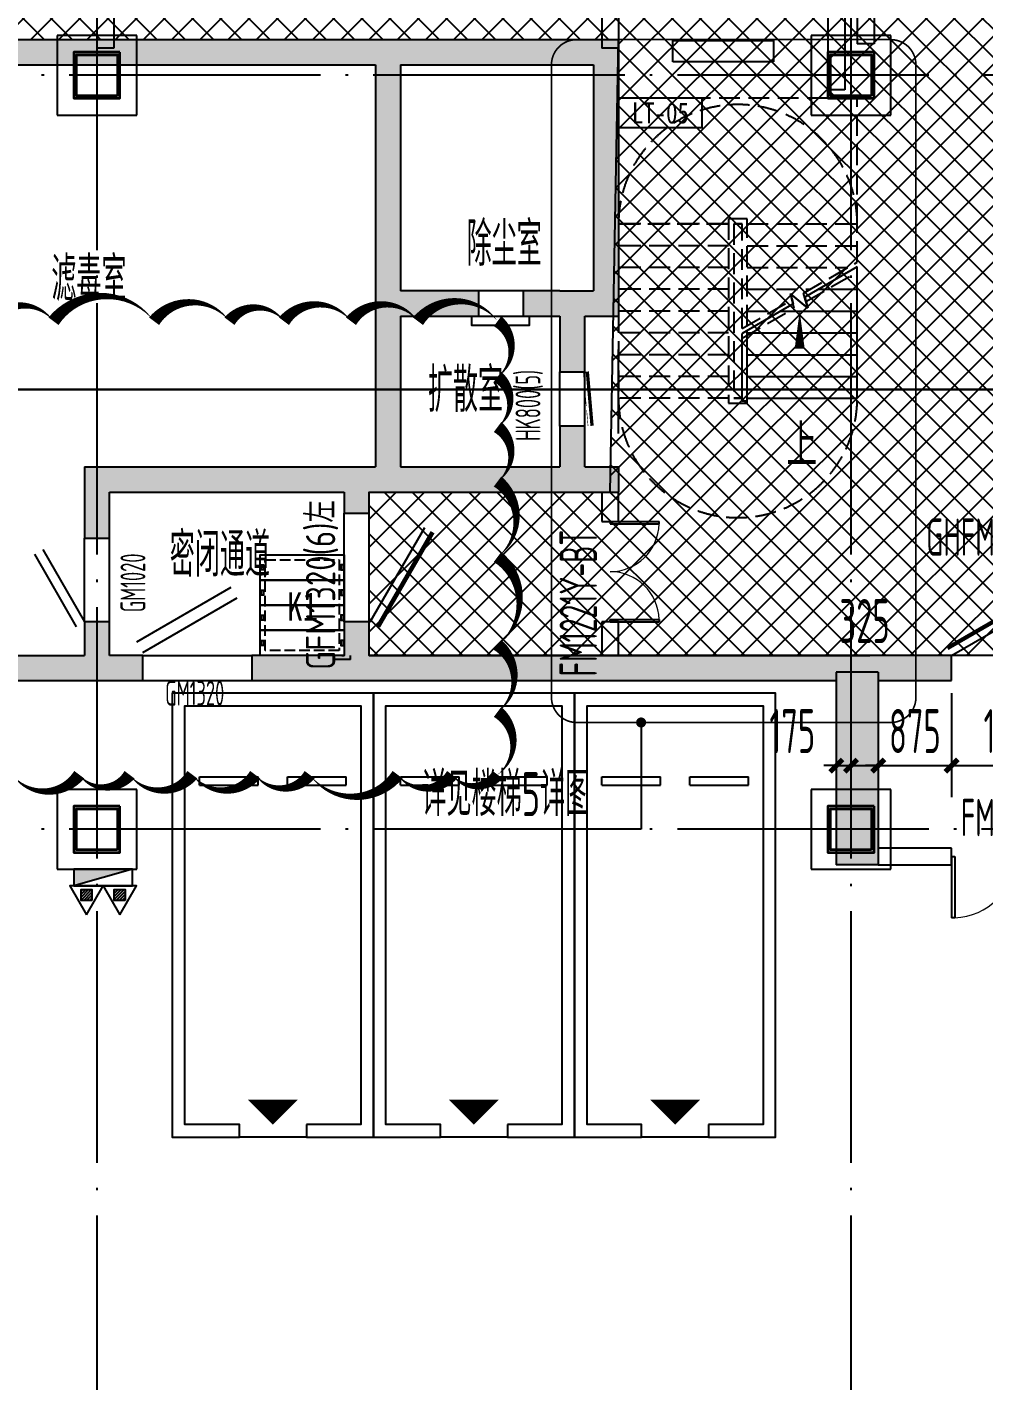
# Model space of a CAD drawing. Extents: x -473190 to 2138458, y -81875 to 2633646.
# Drawn here: x 43319 to 54739, y 88977 to 105136 of the extents above; entities that cross this region are included whole.
import ezdxf
from ezdxf.enums import TextEntityAlignment as Align

# ---------------------------------------------------------------- set-up
doc = ezdxf.new("R2010")
doc.units = 0
doc.header["$LTSCALE"] = 1000
for name, pattern in [('__DASH', [0.35, 0.25, -0.1]), ('DASH', [0.35, 0.25, -0.1]), ('DOTE', [2.42, 2, -0.2, 0.02, -0.2])]:
    doc.linetypes.add(name, pattern=pattern)
for name, color, linetype in [('00-停车位', 67, 'Continuous'), ('A-COLUMN', 2, 'Continuous'), ('A-DIM_SYMB', 3, 'Continuous'), ('A-EVTR', 3, 'Continuous'), ('A-PUB_HATCH', 8, 'Continuous'), ('A-PUB_TEXT', 7, 'Continuous'), ('A-STAIR', 3, 'Continuous'), ('A-WALL', 2, 'Continuous'), ('DIM_LEAD', 3, 'Continuous'), ('DOOR_FIRE', 4, 'Continuous'), ('DOOR_FIRE_TEXT', 7, 'Continuous'), ('DOTE', 1, 'DOTE'), ('PUB_DIM', 3, 'Continuous'), ('PUB_HATCH', 8, 'Continuous'), ('PUB_TEXT', 7, 'Continuous'), ('RF-JSK', 9, 'Continuous'), ('RF-M', 4, 'Continuous'), ('RF-MBH', 11, 'Continuous'), ('RF-QT', 30, 'Continuous'), ('S-柱', 51, 'Continuous'), ('S-柱-填充', 8, 'Continuous'), ('SRC-03F$0$A-SYMB-NUMB-T', 4, 'Continuous'), ('SRC-03F$0$A-WALL', 7, 'Continuous'), ('STAIR', 2, 'Continuous'), ('W-EQUIP_消火栓', 7, 'Continuous'), ('W-EQUIP_灭火器', 7, 'Continuous'), ('WINDOW', 4, 'Continuous'), ('索引线', 252, 'Continuous'), ('雨棚投影', 147, 'Continuous')]:
    doc.layers.add(name, color=color, linetype=linetype)
doc.layers.add('DIM_MODI', color=6, linetype='Continuous', plot=False)
doc.layers.add('RF-WZ', color=110, linetype='Continuous', lineweight=0)
doc.styles.add('8B2_01', font='simhei.ttf', dxfattribs={"width": 0.8})
doc.styles.add('8B2_02', font='tssdeng.shx', dxfattribs={"width": 0.6, "bigfont": 'TSSDCHN.shx'})
doc.styles.add('_TCH_DIM', font='SIMPLEX', dxfattribs={"bigfont": 'GBCBIG'})
doc.styles.add('_TCH_DIM_T3', font='tssdeng.shx', dxfattribs={"width": 0.564706, "bigfont": '@@@tssdchn.shx'})
doc.styles.add('_TCH_WINDOW', font='tssdeng.shx', dxfattribs={"width": 0.8, "height": 3.5, "bigfont": 'tssdchn.shx'})
doc.styles.add('SRC-03F$0$ECADI-TXT', font='simplex.shx', dxfattribs={"bigfont": 'hztxt.shx'})
doc.styles.add('TYDG_01', font='', dxfattribs={"width": 0.8})
doc.styles.get('TYDG_01').set_extended_font_data('SimSun')
doc.dimstyles.new('_TCH_ARCH&&150', dxfattribs={"dimtxt": 525, "dimasz": 150, "dimexe": 375, "dimexo": 450, "dimgap": 150, "dimtad": 1, "dimdec": 0, "dimzin": 0, "dimdsep": 46, "dimtxsty": '_TCH_DIM_T3', "dimblk": 'ARCHTICK', "dimcen": 0.09, "dimclrt": 7, "dimazin": 2, "dimtfac": 1, "dimtdec": 0, "dimtix": 1, "dimtmove": 2, "dimatfit": 3, "dimfxl": 0, "dimtolj": 1, "dimtzin": 0, "dimarcsym": 0})

# ---------------------------------------------------------------- blocks, each defined once
blk = doc.blocks.new('车位2400x5300')
at = {"layer": '00-停车位', "color": 251}
for p, q in [((-875, -1000), (-175, -1000)), ((-875, -1100), (-875, -1000)), ((-875, -1100), (-175, -1100)), ((-175, -1100), (-175, -1000)), ((175, -1000), (875, -1000)), ((175, -1100), (175, -1000)), ((175, -1100), (875, -1100)), ((875, -1100), (875, -1000)), ((400, -5300), (-400, -5300))]:
    blk.add_line(p, q, dxfattribs=at)
blk.add_lwpolyline([(400, -5150), (400, -5300), (1200, -5300), (1200, 0), (-1200, 0), (-1200, -5300), (-400, -5300), (-400, -5150), (-1050, -5150), (-1050, -150), (1050, -150), (1050, -5150), (400, -5150)], dxfattribs=at)
blk.add_lwpolyline([(0, -5150, 0, 600, 0), (0, -4850, 600, 600, 0)], format="xyseb", dxfattribs=at)
blk = doc.blocks.new('A$C7EFF042E')
at = {"layer": 'A-COLUMN', "color": 6}
for p, q in [((9725, -44775), (8775, -44775)), ((8775, -44775), (8775, -45725)), ((9725, -45725), (9725, -44775)), ((18725, -44775), (17775, -44775)), ((17775, -44775), (17775, -45725)), ((18725, -45725), (18725, -44775)), ((8775, -45725), (9725, -45725)), ((17775, -45725), (18725, -45725)), ((9725, -53775), (8775, -53775)), ((8775, -53775), (8775, -54725)), ((9725, -54725), (9725, -53775)), ((18725, -53775), (17775, -53775)), ((17775, -53775), (17775, -54725)), ((18725, -54725), (18725, -53775)), ((8775, -54725), (9725, -54725)), ((17775, -54725), (18725, -54725))]:
    blk.add_line(p, q, dxfattribs=at)
at = {"layer": 'S-柱', "color": 6, "lineweight": 35}
for points in [[(9525, -44975), (8975, -44975), (8975, -45525), (9525, -45525)], [(9525, -44975), (8975, -44975), (8975, -45525), (9525, -45525)], [(18525, -44975), (17975, -44975), (17975, -45525), (18525, -45525)], [(18525, -44975), (17975, -44975), (17975, -45525), (18525, -45525)], [(9525, -53975), (8975, -53975), (8975, -54525), (9525, -54525)], [(9525, -53975), (8975, -53975), (8975, -54525), (9525, -54525)], [(18525, -53975), (17975, -53975), (17975, -54525), (18525, -54525)], [(18525, -53975), (17975, -53975), (17975, -54525), (18525, -54525)]]:
    blk.add_lwpolyline(points, close=True, dxfattribs=at)
at = {"layer": 'S-柱-填充', "color": 6, "lineweight": 35}
for points in [[(9495, -45495), (9005, -45495), (9005, -45005), (9495, -45005)], [(18495, -45495), (18005, -45495), (18005, -45005), (18495, -45005)], [(9495, -54495), (9005, -54495), (9005, -54005), (9495, -54005)], [(18495, -54495), (18005, -54495), (18005, -54005), (18495, -54005)]]:
    blk.add_lwpolyline(points, close=True, dxfattribs=at)
blk = doc.blocks.new('A$C4F5A101F')
at = {"layer": 'DOTE', "color": 16, "linetype": 'DOTE', "ltscale": 1.5}
for p, q in [((-158489.7, 16373.7), (-158489.7, -213765.2)), ((-149489.7, 16373.7), (-149489.7, -213765.2)), ((-39660.8, -53507.4), (-180399, -53507.4)), ((-39660.8, -62507.4), (-168489.7, -62507.4))]:
    blk.add_line(p, q, dxfattribs=at)
blk = doc.blocks.new('SRC-03F$0$ECADI-TAG-CODE')
at = {"layer": 'SRC-03F$0$A-SYMB-NUMB-T', "color": 1}
blk.add_lwpolyline([(3.41, 8.1), (13.41, 8.1), (13.41, 4.6), (3.41, 4.6)], close=True, dxfattribs=at)
at = {"layer": 'SRC-03F$0$A-SYMB-NUMB-T', "style": 'SRC-03F$0$ECADI-TXT', "width": 0.7}
blk.add_attdef('CODE', text='', height=2.5, dxfattribs=at).set_placement((8.41, 6.35), align=Align.MIDDLE_CENTER)
blk = doc.blocks.new('$TwtSys$00000434')
for p, q in [((-0.5, 0.5), (-0.5, -0.5)), ((-0.5, -0.5), (0.5, 0.5)), ((0.5, 0.5), (-0.5, 0.5)), ((0.5, -0.5), (0.5, 0.5)), ((-0.5, -0.5), (0.5, -0.5))]:
    blk.add_line(p, q)
blk.add_solid([(0.5, -0.5), (0.5, 0.5), (-0.5, -0.5)])
blk = doc.blocks.new('$TwtSys$00000546')
h = blk.add_hatch()
h.set_pattern_fill('ANSI31', color=256, scale=200, style=0)
h.set_pattern_definition([(45, (-38543.802, -6670.83), (-17.67767, 17.67767), [])])
h.paths.add_polyline_path([(-65, 174), (65, 174), (65, 44), (-65, 44)])
for points in [[(0, 344), (-198, 0), (198, 0)], [(-65, 174), (65, 174), (65, 44), (-65, 44)]]:
    blk.add_lwpolyline(points, close=True)
blk = doc.blocks.new('RFJSK1')
at = {"layer": 'RF-JSK'}
for p, q in [((220418, 104411), (220418, 104351)), ((221398, 104411), (221398, 104351)), ((220418, 104111), (220418, 104051)), ((221398, 104111), (221398, 104051)), ((220418, 103811), (220418, 103751)), ((221398, 103811), (221398, 103751)), ((220418, 103511), (220418, 103451)), ((221398, 103511), (221398, 103451))]:
    blk.add_line(p, q, dxfattribs=at)
for points in [[(220408, 104531), (221408, 104531), (221408, 103331), (220408, 103331), (220408, 104531)], [(220408, 104411), (220408, 104531), (221408, 104531), (221408, 104411)], [(220408, 104411), (220448, 104411), (220448, 104351), (220408, 104351)], [(221408, 104411), (221368, 104411), (221368, 104351), (221408, 104351)], [(221408, 104351), (221408, 104231), (220408, 104231), (220408, 104351)], [(220408, 104111), (220408, 104231), (221408, 104231), (221408, 104111)], [(220408, 104111), (220448, 104111), (220448, 104051), (220408, 104051)], [(221408, 104111), (221368, 104111), (221368, 104051), (221408, 104051)], [(221408, 104051), (221408, 103931), (220408, 103931), (220408, 104051)], [(220408, 103811), (220408, 103931), (221408, 103931), (221408, 103811)], [(220408, 103811), (220448, 103811), (220448, 103751), (220408, 103751)], [(221408, 103751), (221408, 103631), (220408, 103631), (220408, 103751)], [(221408, 103811), (221368, 103811), (221368, 103751), (221408, 103751)], [(220408, 103511), (220408, 103631), (221408, 103631), (221408, 103511)], [(220408, 103511), (220448, 103511), (220448, 103451), (220408, 103451)], [(221408, 103451), (221408, 103331), (220408, 103331), (220408, 103451)], [(221408, 103511), (221368, 103511), (221368, 103451), (221408, 103451)]]:
    blk.add_lwpolyline(points, dxfattribs=at)
at = {"layer": 'RF-JSK', "linetype": '__DASH', "ltscale": 0.5}
blk.add_lwpolyline([(220468, 104471), (221348, 104471), (221348, 103391), (220468, 103391)], close=True, dxfattribs=at)
at = {"layer": 'RF-JSK', "color": 110, "style": 'TYDG_01', "width": 0.8}
blk.add_text('K1', height=339.9, dxfattribs=at).set_placement((220727, 103744))
blk = doc.blocks.new('$DorLib2D$00000249')
at = {"color": 0}
for points, const_width in [([(-0.504, 0.274), (0.492, 0.361)], 0.06), ([(-0.156, 0.23), (0.13, 0.255)], 0.01), ([(0.207, 0.262), (0.496, 0.287)], 0.01), ([(-0.5, 0.2), (-0.254, 0.221)], 0.01)]:
    blk.add_lwpolyline(points, dxfattribs=dict(at, const_width=const_width))
blk = doc.blocks.new('$DorLib2D$00000002')
for p, q in [((-0.5, 0), (-0.5, 0.4875)), ((-0.475, 0.4875), (-0.5, 0.4875)), ((-0.475, 0), (-0.475, 0.4875)), ((0.475, 0), (0.475, 0.4875)), ((0.475, 0.4875), (0.5, 0.4875)), ((0.5, 0), (0.5, 0.4875)), ((-0.5, 0), (-0.475, 0)), ((0.5, 0), (0.475, 0))]:
    blk.add_line(p, q)
at = {"lineweight": 13}
for centre, start, end in [((-0.4875, 0), 0, 88.53072), ((0.4875, 0), 91.46928, 180)]:
    blk.add_arc(centre, 0.4875, start, end, dxfattribs=at)
blk = doc.blocks.new('$DorLib2D$00000193')
at = {"color": 0}
blk.add_line((-0.5, 0.1), (0.366, 0.6), dxfattribs=at)
at = {"color": 0, "const_width": 0.0333}
blk.add_lwpolyline([(-0.533, 0.158), (0.333, 0.658)], dxfattribs=at)
blk = doc.blocks.new('$DorLib2D$00000180')
at = {"color": 0}
for p, q in [((-0.557, 0.242), (0.309, 0.742)), ((-0.5, 0.143), (0.366, 0.643))]:
    blk.add_line(p, q, dxfattribs=at)
blk = doc.blocks.new('$DorLib2D$00000192')
at = {"color": 0}
blk.add_line((-0.5, 0.125), (0.366, 0.625), dxfattribs=at)
at = {"color": 0, "const_width": 0.0417}
blk.add_lwpolyline([(-0.542, 0.197), (0.324, 0.697)], dxfattribs=at)
blk = doc.blocks.new('rfk')
at = {"layer": 'A-PUB_HATCH'}
for points in [[(451748.2, -713535.2), (451898.2, -713635.2), (459073.2, -713635.2), (459239.8, -713535.2), (459273.2, -713335.2), (451748.2, -713335.2)], [(459239.8, -713535.2), (459373.2, -713635.2), (461673.2, -713635.2), (461973.2, -713335.2), (459273.2, -713335.2)], [(461973.2, -713335.2), (461673.2, -713635.2), (461673.2, -716335.2), (461973.2, -716635.2)], [(459239.8, -713535.2), (459073.2, -713635.2), (459073.2, -716435.2), (459273.2, -716468.6), (459373.2, -716335.2), (459373.2, -713635.2)], [(459273.2, -716468.6), (459073.2, -716435.2), (459073.2, -718435.2), (459239.8, -718535.2), (459373.2, -718435.2), (459373.2, -716635.2)], [(459373.2, -716635.2), (460307.3, -716635.2), (460307.3, -716335.2), (459373.2, -716335.2), (459273.2, -716468.6)], [(461273.2, -716335.2), (460837.3, -716335.2), (460837.3, -716635.2), (461273.2, -716635.2), (461373.2, -716535.2)], [(461373.2, -716535.2), (461573.2, -716635.2), (461973.2, -716635.2), (461673.2, -716335.2), (461273.2, -716335.2)], [(455598.2, -718435.2), (455898.2, -718735.2), (458698.2, -718735.2), (458848.2, -718635.2), (458848.2, -718435.2)], [(458848.2, -718635.2), (458998.2, -718735.2), (459273.2, -718735.2), (459239.8, -718535.2), (459073.2, -718435.2), (458848.2, -718435.2)], [(459239.8, -718535.2), (459273.2, -718735.2), (461273.2, -718735.2), (461373.2, -718535.2), (461273.2, -718435.2), (459373.2, -718435.2)], [(461373.2, -718535.2), (461273.2, -718735.2), (461973.2, -718735.2), (461973.2, -718435.2), (461573.2, -718435.2)], [(451898.2, -720685.2), (451598.2, -720985.2), (455748.2, -720985.2), (455748.2, -720785.2), (455598.2, -720685.2)], [(455748.2, -720985.2), (456298.2, -720985.2), (456298.2, -720685.2), (455898.2, -720685.2), (455748.2, -720785.2)], [(458673.2, -720685.2), (457598.2, -720685.2), (457598.2, -720985.2), (458673.2, -720985.2)], [(458673.2, -720685.2), (458673.2, -720985.2), (458848.2, -720985.2), (458848.2, -720785.2), (458698.2, -720685.2)], [(458848.2, -720785.2), (458848.2, -720985.2), (461873.2, -720985.2), (461873.2, -720685.2), (458998.2, -720685.2)], [(461873.2, -720685.2), (461873.2, -720985.2), (464573.2, -720985.2), (464873.2, -720885.2), (464973.2, -720685.2)], [(465073.2, -720985.2), (465948.2, -720985.2), (465948.2, -720685.2), (464973.2, -720685.2), (464873.2, -720885.2)]]:
    blk.add_hatch(color=256, dxfattribs=at).paths.add_polyline_path(points)
at = {"layer": 'PUB_HATCH'}
for points in [[(461273.2, -716635.2), (461273.2, -717299.4), (461573.2, -717299.4), (461573.2, -716635.2), (461373.2, -716535.2)], [(461573.2, -718435.2), (461573.2, -717949.4), (461273.2, -717949.4), (461273.2, -718435.2), (461373.2, -718535.2)], [(455598.2, -718435.2), (455598.2, -719285.2), (455898.2, -719285.2), (455898.2, -718735.2)], [(458698.2, -718735.2), (458698.2, -718985.2), (458998.2, -718985.2), (458998.2, -718735.2), (458848.2, -718635.2)], [(455898.2, -720685.2), (455898.2, -720285.2), (455598.2, -720285.2), (455598.2, -720685.2), (455748.2, -720785.2)], [(458998.2, -720685.2), (458998.2, -720285.2), (458698.2, -720285.2), (458698.2, -720685.2), (458848.2, -720785.2)], [(464873.2, -720885.2), (464573.2, -720985.2), (464573.2, -723185.2), (465073.2, -723185.2), (465073.2, -720985.2)]]:
    blk.add_hatch(color=256, dxfattribs=at).paths.add_polyline_path(points)
at = {"layer": 'A-WALL'}
for p, q in [((461773.2, -718735.2), (461773.2, -719085.2)), ((461973.2, -719085.2), (461973.2, -718735.2)), ((461773.2, -719085.2), (461973.2, -719085.2)), ((461973.2, -720285.2), (461773.2, -720285.2)), ((461773.2, -720285.2), (461773.2, -720685.2)), ((461973.2, -720685.2), (461973.2, -720285.2)), ((458573.2, -720735.2), (458573.2, -720685.2)), ((458773.2, -720735.2), (458573.2, -720735.2)), ((458773.2, -720735.2), (458773.2, -720685.2)), ((465948.2, -722985.2), (465073.2, -722985.2)), ((465948.2, -723185.2), (465948.2, -722985.2)), ((465073.2, -723185.2), (465948.2, -723185.2))]:
    blk.add_line(p, q, dxfattribs=at)
at = {"layer": 'RF-M'}
for p, q in [((461273.2, -717949.4, 650), (461273.2, -717299.4, 650)), ((461573.2, -717949.4, 650), (461573.2, -717299.4, 650)), ((458698.2, -720285.2), (458698.2, -718985.2)), ((458998.2, -720285.2), (458998.2, -718985.2)), ((455598.2, -720285.2), (455598.2, -719285.2)), ((455898.2, -720285.2), (455898.2, -719285.2)), ((456298.2, -720685.2), (457598.2, -720685.2)), ((456298.2, -720985.2), (457598.2, -720985.2))]:
    blk.add_line(p, q, dxfattribs=at)
blk.add_lwpolyline([(461973.2, -718035.2), (461973.2, -717035.2)], dxfattribs=at)
at = {"layer": 'RF-QT'}
for p, q in [((451748.2, -713335.2), (459273.2, -713335.2)), ((459273.2, -713335.2), (461973.2, -713335.2)), ((461973.2, -713335.2), (461973.2, -716635.2)), ((451898.2, -713635.2), (459073.2, -713635.2)), ((459073.2, -713635.2), (459073.2, -716435.2)), ((459373.2, -713635.2), (461673.2, -713635.2)), ((459373.2, -713635.2), (459373.2, -716335.2)), ((461673.2, -713635.2), (461673.2, -716335.2)), ((459073.2, -716435.2), (459073.2, -718435.2)), ((460307.3, -716335.2), (459373.2, -716335.2)), ((460307.3, -716635.2), (460307.3, -716335.2)), ((461273.2, -716335.2), (460837.3, -716335.2)), ((460837.3, -716335.2), (460837.3, -716635.2)), ((461273.2, -716335.2), (461673.2, -716335.2)), ((459373.2, -716635.2), (460307.3, -716635.2)), ((459373.2, -716635.2), (459373.2, -718435.2)), ((460837.3, -716635.2), (461273.2, -716635.2)), ((461273.2, -716635.2), (461273.2, -717299.4)), ((461573.2, -717299.4), (461573.2, -716635.2)), ((461573.2, -716635.2), (461973.2, -716635.2)), ((461273.2, -717299.4), (461573.2, -717299.4)), ((461573.2, -717949.4), (461273.2, -717949.4)), ((461273.2, -717949.4), (461273.2, -718435.2)), ((461573.2, -718435.2), (461573.2, -717949.4)), ((455598.2, -718435.2), (455598.2, -719285.2)), ((455598.2, -718435.2), (458848.2, -718435.2)), ((458848.2, -718435.2), (459073.2, -718435.2)), ((459373.2, -718435.2), (461273.2, -718435.2)), ((461573.2, -718435.2), (461973.2, -718435.2)), ((461973.2, -718435.2), (461973.2, -718735.2)), ((455898.2, -719285.2), (455898.2, -718735.2)), ((455898.2, -718735.2), (458698.2, -718735.2)), ((458698.2, -718735.2), (458698.2, -718985.2)), ((458998.2, -718985.2), (458998.2, -718735.2)), ((458998.2, -718735.2), (459273.2, -718735.2)), ((459273.2, -718735.2), (461273.2, -718735.2)), ((461273.2, -718735.2), (461973.2, -718735.2)), ((458698.2, -718985.2), (458998.2, -718985.2)), ((455598.2, -719285.2), (455898.2, -719285.2)), ((455898.2, -720285.2), (455598.2, -720285.2)), ((455598.2, -720285.2), (455598.2, -720685.2)), ((455898.2, -720685.2), (455898.2, -720285.2)), ((458998.2, -720285.2), (458698.2, -720285.2)), ((458698.2, -720285.2), (458698.2, -720685.2)), ((458998.2, -720685.2), (458998.2, -720285.2)), ((451898.2, -720685.2), (455598.2, -720685.2)), ((456298.2, -720685.2), (455898.2, -720685.2)), ((456298.2, -720985.2), (456298.2, -720685.2)), ((458673.2, -720685.2), (457598.2, -720685.2)), ((457598.2, -720685.2), (457598.2, -720985.2)), ((458673.2, -720685.2), (458698.2, -720685.2)), ((458998.2, -720685.2), (461873.2, -720685.2)), ((461873.2, -720685.2), (464973.2, -720685.2)), ((465948.2, -720685.2), (464973.2, -720685.2)), ((465948.2, -720985.2), (465948.2, -720685.2)), ((451598.2, -720985.2), (455748.2, -720985.2)), ((455748.2, -720985.2), (456298.2, -720985.2)), ((457598.2, -720985.2), (458673.2, -720985.2)), ((458673.2, -720985.2), (458848.2, -720985.2)), ((458848.2, -720985.2), (461873.2, -720985.2)), ((461873.2, -720985.2), (464573.2, -720985.2)), ((464573.2, -720985.2), (464573.2, -723185.2)), ((465073.2, -720985.2), (465948.2, -720985.2)), ((465073.2, -720985.2), (465073.2, -723185.2)), ((465073.2, -723185.2), (464573.2, -723185.2))]:
    blk.add_line(p, q, dxfattribs=at)
at = {"layer": 'WINDOW', "color": 0}
for p, q in [((460837.3, -716335.2), (460307.3, -716335.2)), ((460307.3, -716635.2), (460837.3, -716635.2))]:
    blk.add_line(p, q, dxfattribs=at)
at = {"layer": 'WINDOW'}
blk.add_lwpolyline([(460222.7, -716635.2), (460908.3, -716635.2), (460908.3, -716745.6), (460222.7, -716745.6)], close=True, dxfattribs=at)
at = {"layer": 'DOOR_FIRE'}
ref = blk.add_blockref('$DorLib2D$00000002', (461873.2, -719685.2), dxfattribs=dict(at, xscale=-1200, yscale=-1200, zscale=200, rotation=90))
ref.add_attrib('A', 'FM1221Y-BT', (461716.4, -720935.4), dxfattribs={"layer": 'DOOR_FIRE_TEXT', "height": 446.25, "rotation": 90, "style": '_TCH_WINDOW', "width": 0.564706})
ref = blk.add_blockref('$DorLib2D$00000002', (466698.2, -723085.2), dxfattribs=dict(at, xscale=-1500, yscale=-1500, zscale=200))
ref.add_attrib('A', 'FM1521J', (466058.5, -722842.8), dxfattribs={"layer": 'DOOR_FIRE_TEXT', "height": 446.25, "style": '_TCH_WINDOW', "width": 0.564706})
at = {"layer": 'RF-JSK', "linetype": 'ByBlock'}
blk.add_blockref('RFJSK1', (237290, -824015.8), dxfattribs=at)
at = {"layer": 'RF-M'}
ref = blk.add_blockref('$DorLib2D$00000249', (461423.2, -717624.4), dxfattribs=dict(at, xscale=-650, yscale=-650, zscale=300, rotation=90))
ref.add_attrib('A', 'HK800(5)', (461042, -718125.2), dxfattribs={"layer": 'RF-MBH', "height": 297.5, "rotation": 90, "style": '_TCH_WINDOW', "width": 0.564706})
at = {"layer": 'RF-M', "lineweight": 15}
ref = blk.add_blockref('$DorLib2D$00000192', (458848.2, -719635.2), dxfattribs=dict(at, xscale=1300, yscale=-1300, zscale=300, rotation=90))
ref.add_attrib('A', 'GFM1320(6)左', (458593.3, -720857.3), dxfattribs={"layer": 'RF-MBH', "lineweight": 15, "height": 350, "rotation": 90, "style": '_TCH_WINDOW', "width": 0.8})
at = {"layer": 'RF-M', "linetype": '__DASH'}
ref = blk.add_blockref('$DorLib2D$00000193', (466698.2, -720835.2), dxfattribs=dict(at, xscale=1500, yscale=1500, zscale=300))
ref.add_attrib('A', 'GHFM1520(6)', (465646.6, -719495.7), dxfattribs={"layer": 'RF-MBH', "linetype": '__DASH', "height": 446.25, "style": '_TCH_WINDOW', "width": 0.564706})
at = {"layer": 'RF-M', "lineweight": 15}
ref = blk.add_blockref('$DorLib2D$00000180', (455748.2, -719785.2), dxfattribs=dict(at, xscale=1000, yscale=1000, zscale=300, rotation=90))
ref.add_attrib('A', 'GM1020', (456326.8, -720169.7), dxfattribs={"layer": 'RF-MBH', "lineweight": 15, "height": 297.5, "rotation": 90, "style": '_TCH_WINDOW', "width": 0.564706})
ref = blk.add_blockref('$DorLib2D$00000180', (456948.2, -720835.2), dxfattribs=dict(at, xscale=1300, yscale=1300, zscale=300))
ref.add_attrib('A', 'GM1320', (456563.7, -721284), dxfattribs={"layer": 'RF-MBH', "lineweight": 15, "height": 297.5, "style": '_TCH_WINDOW', "width": 0.564706})
at = {"layer": 'RF-WZ', "style": '8B2_02', "width": 0.6}
for s, p in [('除尘室', (460160.3, -716035.7)), ('滤毒室', (455203.8, -716453.4)), ('扩散室', (459698.7, -717778.9)), ('密闭通道', (456617.6, -719746.1))]:
    blk.add_text(s, height=525, dxfattribs=at).set_placement(p)
blk = doc.blocks.new('zzzzzzzzzzzzzzzz')
at = {"layer": 'A-COLUMN'}
for p, q in [((26716, -225035), (25766, -225035)), ((25766, -225035), (25766, -225985)), ((26716, -225985), (26716, -225035)), ((35716, -225035), (34766, -225035)), ((34766, -225035), (34766, -225985)), ((35716, -225985), (35716, -225035)), ((25766, -225985), (26716, -225985)), ((34766, -225985), (35716, -225985)), ((35716, -234035), (34766, -234035)), ((34766, -234035), (34766, -234985)), ((35716, -234985), (35716, -234035)), ((34766, -234985), (35716, -234985))]:
    blk.add_line(p, q, dxfattribs=at)
blk = doc.blocks.new('ADFASDF')
h = blk.add_hatch()
h.set_pattern_fill('ANSI37', color=8, scale=150)
h.set_pattern_definition([(45, (0, 0), (-168.3798, 168.3798), []), (135, (0, 0), (-168.3798, -168.3798), [])])
h.paths.add_polyline_path([(521397, 239186), (521397, 224886), (539697, 224886), (539697, 169261), (524947, 169261), (524947, 171211), (527822, 171211), (527922, 176611), (501318, 176611), (501125, 109884), (530547, 109887), (530547, 107449), (538188, 100503), (536147, 98236), (540086, 94690), (517812, 69953), (517812, 59790), (482108, 20136), (405247, 20136), (405247, 26086), (391997, 40436), (391997, 64736), (399997, 64738), (399997, 239186), (409022, 239186)])
blk.add_lwpolyline([(521397, 239186), (521397, 224886), (539697, 224886), (539697, 169261), (524947, 169261), (524947, 171211), (527822, 171211), (527922, 176611), (501318, 176611), (501125, 109884)])
blk = doc.blocks.new('_ArchTick')
at = {"color": 0, "linetype": 'ByBlock', "const_width": 0.4}
blk.add_lwpolyline([(-0.5, -0.5), (0.5, 0.5)], dxfattribs=at)
blk = doc.blocks.new('*D2906')
at = {"layer": 'Defpoints', "color": 0, "transparency": 16777216}
for p in [(52977, 97636), (53152, 97636), (53152, 96321)]:
    blk.add_point(p, dxfattribs=at)
at = {"layer": 'PUB_DIM', "color": 0, "lineweight": -2, "transparency": 16777216}
for p, q in [((52977, 97186), (52977, 95946)), ((53152, 97186), (53152, 95946)), ((52977, 96321), (52827, 96321)), ((52977, 96321), (53152, 96321)), ((53152, 96321), (53302, 96321))]:
    blk.add_line(p, q, dxfattribs=at)
at = {"layer": 'PUB_DIM', "color": 0, "lineweight": -2, "transparency": 16777216, "xscale": 150, "yscale": 150, "zscale": 150}
blk.add_blockref('_ArchTick', (52977, 96321), dxfattribs=at)
at = {"layer": 'PUB_DIM', "color": 0, "lineweight": -2, "transparency": 16777216, "xscale": 150, "yscale": 150, "zscale": 150, "rotation": 180}
blk.add_blockref('_ArchTick', (53152, 96321), dxfattribs=at)
at = {"layer": 'PUB_DIM', "color": 7, "transparency": 16777216, "insert": (52452, 96733), "char_height": 525, "attachment_point": 5, "style": '_TCH_DIM_T3'}
blk.add_mtext('\\A1;175', dxfattribs=at)
blk = doc.blocks.new('*D2907')
at = {"layer": 'Defpoints', "color": 0, "transparency": 16777216}
for p in [(53152, 97636), (53477, 97636), (53477, 96321)]:
    blk.add_point(p, dxfattribs=at)
at = {"layer": 'PUB_DIM', "color": 0, "lineweight": -2, "transparency": 16777216}
for p, q in [((53152, 97186), (53152, 95946)), ((53477, 97186), (53477, 95946)), ((53152, 96321), (53477, 96321))]:
    blk.add_line(p, q, dxfattribs=at)
at = {"layer": 'PUB_DIM', "color": 0, "lineweight": -2, "transparency": 16777216, "xscale": 150, "yscale": 150, "zscale": 150, "rotation": 180}
blk.add_blockref('_ArchTick', (53152, 96321), dxfattribs=at)
at = {"layer": 'PUB_DIM', "color": 0, "lineweight": -2, "transparency": 16777216, "xscale": 150, "yscale": 150, "zscale": 150}
blk.add_blockref('_ArchTick', (53477, 96321), dxfattribs=at)
at = {"layer": 'PUB_DIM', "color": 7, "transparency": 16777216, "insert": (53315, 98047), "char_height": 525, "attachment_point": 5, "style": '_TCH_DIM_T3'}
blk.add_mtext('\\A1;325', dxfattribs=at)
blk = doc.blocks.new('*D2908')
at = {"layer": 'Defpoints', "color": 0, "transparency": 16777216}
for p in [(53477, 97636), (54352, 97636), (54352, 96321)]:
    blk.add_point(p, dxfattribs=at)
at = {"layer": 'PUB_DIM', "color": 0, "lineweight": -2, "transparency": 16777216}
for p, q in [((53477, 97186), (53477, 95946)), ((54352, 97186), (54352, 95946)), ((53477, 96321), (53327, 96321)), ((53477, 96321), (54352, 96321)), ((54352, 96321), (54502, 96321))]:
    blk.add_line(p, q, dxfattribs=at)
at = {"layer": 'PUB_DIM', "color": 0, "lineweight": -2, "transparency": 16777216, "xscale": 150, "yscale": 150, "zscale": 150}
blk.add_blockref('_ArchTick', (53477, 96321), dxfattribs=at)
at = {"layer": 'PUB_DIM', "color": 0, "lineweight": -2, "transparency": 16777216, "xscale": 150, "yscale": 150, "zscale": 150, "rotation": 180}
blk.add_blockref('_ArchTick', (54352, 96321), dxfattribs=at)
at = {"layer": 'PUB_DIM', "color": 7, "transparency": 16777216, "insert": (53915, 96733), "char_height": 525, "attachment_point": 5, "style": '_TCH_DIM_T3'}
blk.add_mtext('\\A1;875', dxfattribs=at)
blk = doc.blocks.new('*D2909')
at = {"layer": 'Defpoints', "color": 0, "transparency": 16777216}
for p in [(54352, 97636), (55852, 97636), (55852, 96321)]:
    blk.add_point(p, dxfattribs=at)
at = {"layer": 'PUB_DIM', "color": 0, "lineweight": -2, "transparency": 16777216}
for p, q in [((54352, 97186), (54352, 95946)), ((55852, 97186), (55852, 95946)), ((54352, 96321), (55852, 96321))]:
    blk.add_line(p, q, dxfattribs=at)
at = {"layer": 'PUB_DIM', "color": 0, "lineweight": -2, "transparency": 16777216, "xscale": 150, "yscale": 150, "zscale": 150, "rotation": 180}
blk.add_blockref('_ArchTick', (54352, 96321), dxfattribs=at)
at = {"layer": 'PUB_DIM', "color": 0, "lineweight": -2, "transparency": 16777216, "xscale": 150, "yscale": 150, "zscale": 150}
blk.add_blockref('_ArchTick', (55852, 96321), dxfattribs=at)
at = {"layer": 'PUB_DIM', "color": 7, "transparency": 16777216, "insert": (55102, 96733), "char_height": 525, "attachment_point": 5, "style": '_TCH_DIM_T3'}
blk.add_mtext('\\A1;1500', dxfattribs=at)

msp = doc.modelspace()

# ---------------------------------------------------------------- hatches: boundary and pattern name
at = {"layer": 'PUB_HATCH'}
msp.add_hatch(color=256, dxfattribs=at).paths.add_polyline_path([(52977.3, 97435.6), (52977.3, 95135.6), (53477.3, 95135.6), (53477.3, 97435.6)])

# ---------------------------------------------------------------- linework, layer by layer
for points in [[(181620.5, 190393), (21063.1, 190393), (21063.1, 100810.6), (181620.5, 100810.6)], [(177279.4, 100810.6), (21063.1, 100810.6), (19902.3, 22362.3), (177279.4, 22514.1)]]:
    msp.add_lwpolyline(points, close=True)
at = {"layer": 'A-DIM_SYMB'}
msp.add_lwpolyline([(52539.8, 100575.6, 0, 0, 0), (52539.8, 101745.6, 0, 120, 0), (52539.8, 101295.6, 0, 0, 0)], format="xyseb", dxfattribs=at)
at = {"layer": 'A-EVTR'}
for p, q in [((51026, 104722.1), (51026, 104977.1)), ((51026, 104977.1), (52228.5, 104977.1)), ((52228.5, 104977.1), (52228.5, 104722.1)), ((52228.5, 104722.1), (51026, 104722.1))]:
    msp.add_line(p, q, dxfattribs=at)
at = {"layer": 'A-STAIR', "color": 252, "linetype": 'DASH'}
for p, q in [((53227.3, 104285.6), (50377.3, 104285.6)), ((50377.3, 104285.6), (50377.3, 102785.6)), ((53227.3, 102785.6), (53227.3, 104285.6)), ((50377.3, 102785.6), (50377.3, 100705.6)), ((51692.3, 102785.6), (50377.3, 102785.6)), ((50377.3, 102785.6), (51692.3, 102785.6)), ((51912.3, 102845.6), (51692.3, 102845.6)), ((51692.3, 102845.6), (51692.3, 100645.6)), ((51752.3, 102785.6), (51752.3, 100705.6)), ((51852.3, 102785.6), (51752.3, 102785.6)), ((51752.3, 102785.6), (51752.3, 100705.6)), ((51752.3, 102785.6), (51852.3, 102785.6)), ((51852.3, 101536.4), (51852.3, 102785.6)), ((51852.3, 101536.4), (51852.3, 102785.6)), ((51912.3, 101571), (51912.3, 102845.6)), ((51912.3, 102785.6), (53227.3, 102785.6)), ((51912.3, 102785.6), (53227.3, 102785.6)), ((53227.3, 102330.2), (53227.3, 102785.6)), ((51692.3, 102525.6), (50377.3, 102525.6)), ((51912.3, 102525.6), (53227.3, 102525.6)), ((52586.9, 101960.5), (53227.3, 102330.2)), ((51692.3, 102265.6), (50377.3, 102265.6)), ((51912.3, 102265.6), (53115.3, 102265.6)), ((52613.7, 101860.5), (53227.3, 102214.8)), ((53227.3, 100705.6), (53227.3, 102214.8)), ((51692.3, 102005.6), (50377.3, 102005.6)), ((51912.3, 102005.6), (52664.9, 102005.6)), ((52864.9, 102005.6), (53227.3, 102005.6)), ((51852.3, 101536.4), (52448.6, 101880.7)), ((52475.4, 101780.7), (52429.2, 101953)), ((52429.2, 101953), (52635.2, 101780.1)), ((52635.2, 101780.1), (52586.9, 101960.5)), ((51692.3, 101745.6), (50377.3, 101745.6)), ((51852.3, 101420.9), (52475.4, 101780.7)), ((51912.3, 101745.6), (52214.6, 101745.6)), ((52414.6, 101745.6), (53227.3, 101745.6)), ((51692.3, 101485.6), (50377.3, 101485.6)), ((51964.3, 101485.6), (53227.3, 101485.6)), ((51852.3, 100705.6), (51852.3, 101420.9)), ((51852.3, 100705.6), (51852.3, 101420.9)), ((51912.3, 100645.6), (51912.3, 101455.6)), ((51692.3, 101225.6), (50377.3, 101225.6)), ((51912.3, 101225.6), (53227.3, 101225.6)), ((51692.3, 100965.6), (50377.3, 100965.6)), ((51912.3, 100965.6), (53227.3, 100965.6)), ((51692.3, 100705.6), (50377.3, 100705.6)), ((51752.3, 100705.6), (51852.3, 100705.6)), ((51852.3, 100705.6), (51752.3, 100705.6)), ((51912.3, 100705.6), (53227.3, 100705.6)), ((51692.3, 100645.6), (51912.3, 100645.6))]:
    msp.add_line(p, q, dxfattribs=at)
at = {"layer": 'A-STAIR'}
for p, q in [((53227.3, 102272.5), (52600.3, 101910.5)), ((53215.3, 102265.6), (53227.3, 102265.6)), ((53227.3, 100705.6), (53227.3, 102272.5)), ((52764.9, 102005.6), (53227.3, 102005.6)), ((52462, 101830.7), (51852.3, 101478.7)), ((52635.2, 101780.1), (52429.2, 101953)), ((52429.2, 101953), (52462, 101830.7)), ((52600.3, 101910.5), (52635.2, 101780.1)), ((52314.6, 101745.6), (53227.3, 101745.6)), ((51852.3, 100705.6), (51852.3, 101478.7)), ((51852.3, 100675.6), (51852.3, 101478.7)), ((51912.3, 100675.6), (51912.3, 101513.3)), ((51912.3, 101485.6), (53227.3, 101485.6)), ((51912.3, 101225.6), (53227.3, 101225.6)), ((51912.3, 100965.6), (53227.3, 100965.6)), ((51852.3, 100675.6), (51912.3, 100675.6)), ((51912.3, 100705.6), (53227.3, 100705.6))]:
    msp.add_line(p, q, dxfattribs=at)
at = {"layer": 'A-WALL'}
for p, q in [((44152.3, 113135.6), (44152.3, 104885.6)), ((44352.3, 113135.6), (44352.3, 104885.6)), ((50177.3, 107585.6), (50177.3, 104885.6)), ((50377.3, 107585.6), (50377.3, 104885.6)), ((52877.3, 107585.6), (52877.3, 104385.6)), ((53077.3, 107585.6), (53077.3, 104385.6)), ((53227.3, 107585.6), (53227.3, 104935.6)), ((53427.3, 107585.6), (53427.3, 104935.6)), ((44352.3, 104885.6), (44152.3, 104885.6)), ((50377.3, 104885.6), (50177.3, 104885.6)), ((53427.3, 104935.6), (53227.3, 104935.6)), ((53077.3, 104385.6), (52877.3, 104385.6)), ((52977.3, 97435.6), (52977.3, 95135.6)), ((53477.3, 97435.6), (52977.3, 97435.6)), ((53477.3, 97435.6), (53477.3, 95135.6)), ((54352.3, 95335.6), (53477.3, 95335.6)), ((54352.3, 95135.6), (54352.3, 95335.6)), ((53477.3, 95135.6), (52977.3, 95135.6)), ((53477.3, 95135.6), (54352.3, 95135.6))]:
    msp.add_line(p, q, dxfattribs=at)
at = {"layer": 'DIM_LEAD'}
for p, q in [((50647.2, 96835.6), (50647.2, 95560.6)), ((50647.2, 96835.6), (50647.2, 95560.6)), ((50647.2, 96835.6), (50647.2, 95560.6)), ((50647.2, 96835.6), (50647.2, 95560.6)), ((50647.2, 95560.6), (47867.7, 95560.6))]:
    msp.add_line(p, q, dxfattribs=at)
at = {"layer": 'DIM_LEAD', "const_width": 60}
msp.add_lwpolyline([(50647.2, 96865.6, 1), (50647.2, 96805.6, 1)], format="xyb", close=True, dxfattribs=at)
msp.add_lwpolyline([(50647.2, 96865.6, 1), (50647.2, 96805.6, 1)], format="xyb", close=True, dxfattribs=at)
msp.add_lwpolyline([(50647.2, 96865.6, 1), (50647.2, 96805.6, 1)], format="xyb", close=True, dxfattribs=at)
msp.add_lwpolyline([(50647.2, 96865.6, 1), (50647.2, 96805.6, 1)], format="xyb", close=True, dxfattribs=at)
at = {"layer": 'DIM_MODI'}
msp.add_lwpolyline([(43141.6, 96212.1, 0, 150, 0.5), (43941.6, 96212.1, 0, 150, 0.5), (44541.6, 96212.1, 0, 150, 0.5), (45291.6, 96212.1, 0, 150, 0.5), (46041.6, 96212.1, 0, 150, 0.5), (46691.6, 96212.1, 0, 150, 0.5), (47741.6, 96212.1, 0, 150, 0.5), (48391.6, 96212.1, 0, 150, 0.5), (48934.4, 96212.1, 0, 150, 0.5), (48934.4, 96962.1, 0, 150, 0.5), (48934.4, 97762.1, 0, 150, 0.5), (48934.4, 98812.1, 0, 150, 0.5), (48934.4, 99712.1, 0, 150, 0.5), (48934.4, 100362.1, 0, 150, 0.5), (48934.4, 100962.1, 0, 150, 0.5), (48934.4, 101624.9, 0, 150, 0.5), (47984.4, 101624.9, 0, 150, 0.5), (47184.4, 101624.9, 0, 150, 0.5), (46384.4, 101624.9, 0, 150, 0.5), (45734.4, 101624.9, 0, 150, 0.5), (44834.4, 101624.9, 0, 150, 0.5), (43634.4, 101624.9, 0, 150, 0.5), (42884.4, 101624.9, 0, 150, 0.5)], format="xyseb", dxfattribs=at)
at = {"layer": 'STAIR', "color": 9, "linetype": 'DASH'}
for centre, start, end in [((51802.3, 102785.6), 0, 180), ((51802.3, 100705.6), 180, 0)]:
    msp.add_arc(centre, 1425, start, end, dxfattribs=at)
at = {"layer": '索引线', "linetype": 'DASH', "const_width": 20}
msp.add_lwpolyline([(53627.3, 96835.6), (49877.3, 96835.6, -0.4142136), (49577.3, 97135.6), (49577.3, 104685.6, -0.4142136), (49877.3, 104985.6), (53627.3, 104985.6, -0.4142136), (53927.3, 104685.6), (53927.3, 97135.6, -0.4142136)], format="xyb", close=True, dxfattribs=at)

# ---------------------------------------------------------------- block references
for name, p in [('ADFASDF', (-477545, -71625.7)), ('A$C7EFF042E', (34902.3, 149810.6))]:
    msp.add_blockref(name, p)
at = {"layer": '00-停车位'}
for p in [(46252.3, 97185.6), (48652.3, 97185.6), (51052.3, 97185.6)]:
    msp.add_blockref('车位2400x5300', p, dxfattribs=at)
at = {"layer": 'DOOR_FIRE'}
ref = msp.add_blockref('$DorLib2D$00000002', (55102.3, 95235.6), dxfattribs=dict(at, xscale=-1500, yscale=-1500, zscale=200))
ref.add_attrib('A', 'FM1521J', (54462.6, 95478), dxfattribs={"layer": 'DOOR_FIRE_TEXT', "height": 446.25, "style": '_TCH_WINDOW', "width": 0.564706})
at = {"layer": 'SRC-03F$0$A-WALL'}
ref = msp.add_blockref('SRC-03F$0$ECADI-TAG-CODE', (51718.1, 103475.6), dxfattribs=dict(at, xscale=-100, yscale=100, zscale=100))
ref.add_attrib('CODE', 'LT-05', dxfattribs={"layer": 'SRC-03F$0$A-SYMB-NUMB-T', "height": 250, "style": '8B2_01', "width": 0.8}).set_placement((50877.3, 104110.6), align=Align.MIDDLE_CENTER)
at = {"layer": 'W-EQUIP_消火栓', "xscale": 700, "yscale": 200, "zscale": 700, "rotation": 180}
msp.add_blockref('$TwtSys$00000434', (44226.8, 94985.6), dxfattribs=at)
at = {"layer": 'W-EQUIP_灭火器', "rotation": 180}
for p in [(44028.4, 94885.6), (44425.2, 94885.6)]:
    msp.add_blockref('$TwtSys$00000546', p, dxfattribs=at)
at = {"layer": '索引线', "color": 0}
msp.add_blockref('zzzzzzzzzzzzzzzz', (17910.9, 330071), dxfattribs=at)
at = {"layer": '索引线'}
msp.add_blockref('rfk', (-411595.9, 818320.8), dxfattribs=at)
at = {"layer": '雨棚投影', "linetype": 'DASH', "lineweight": -3, "ltscale": 2}
msp.add_blockref('A$C4F5A101F', (202642, 158068), dxfattribs=at)

# ---------------------------------------------------------------- texts
at = {"layer": 'A-PUB_TEXT', "style": '_TCH_DIM'}
msp.add_text('上', height=506.4, dxfattribs=at).set_placement((52383.4, 99893.1))
at = {"layer": 'PUB_TEXT', "style": '8B2_02', "width": 0.6}
msp.add_text('详见楼梯5详图', height=525, dxfattribs=at).set_placement((48025.2, 95718.1))

# ---------------------------------------------------------------- dimensions: what is measured, and where the dimension line sits
at = {"layer": 'PUB_DIM'}
for base, p1, p2, picture, middle in [((53477.3, 96320.5), (53152.3, 97635.6), (53477.3, 97635.6), '*D2907', (53314.8, 98046.5)), ((53152.3, 96320.5), (52977.3, 97635.6), (53152.3, 97635.6), '*D2906', (52452.3, 96733))]:
    dim = msp.add_linear_dim(base=base, p1=p1, p2=p2, angle=360, dimstyle='_TCH_ARCH&&150', dxfattribs=at)
    dim.commit()
    dim.dimension.update_dxf_attribs({"geometry": picture, "text_midpoint": middle, "dimtype": 129})
for p1, p2, picture, middle in [((53477.3, 97635.6), (54352.3, 97635.6), '*D2908', (53914.8, 96733)), ((54352.3, 97635.6), (55852.3, 97635.6), '*D2909', (55102.3, 96733))]:
    dim = msp.add_aligned_dim(p1=p1, p2=p2, distance=-1315, dimstyle='_TCH_ARCH&&150', dxfattribs=at)
    dim.commit()
    dim.dimension.update_dxf_attribs({"geometry": picture, "text_midpoint": middle})

doc.saveas('drawing.dxf')
